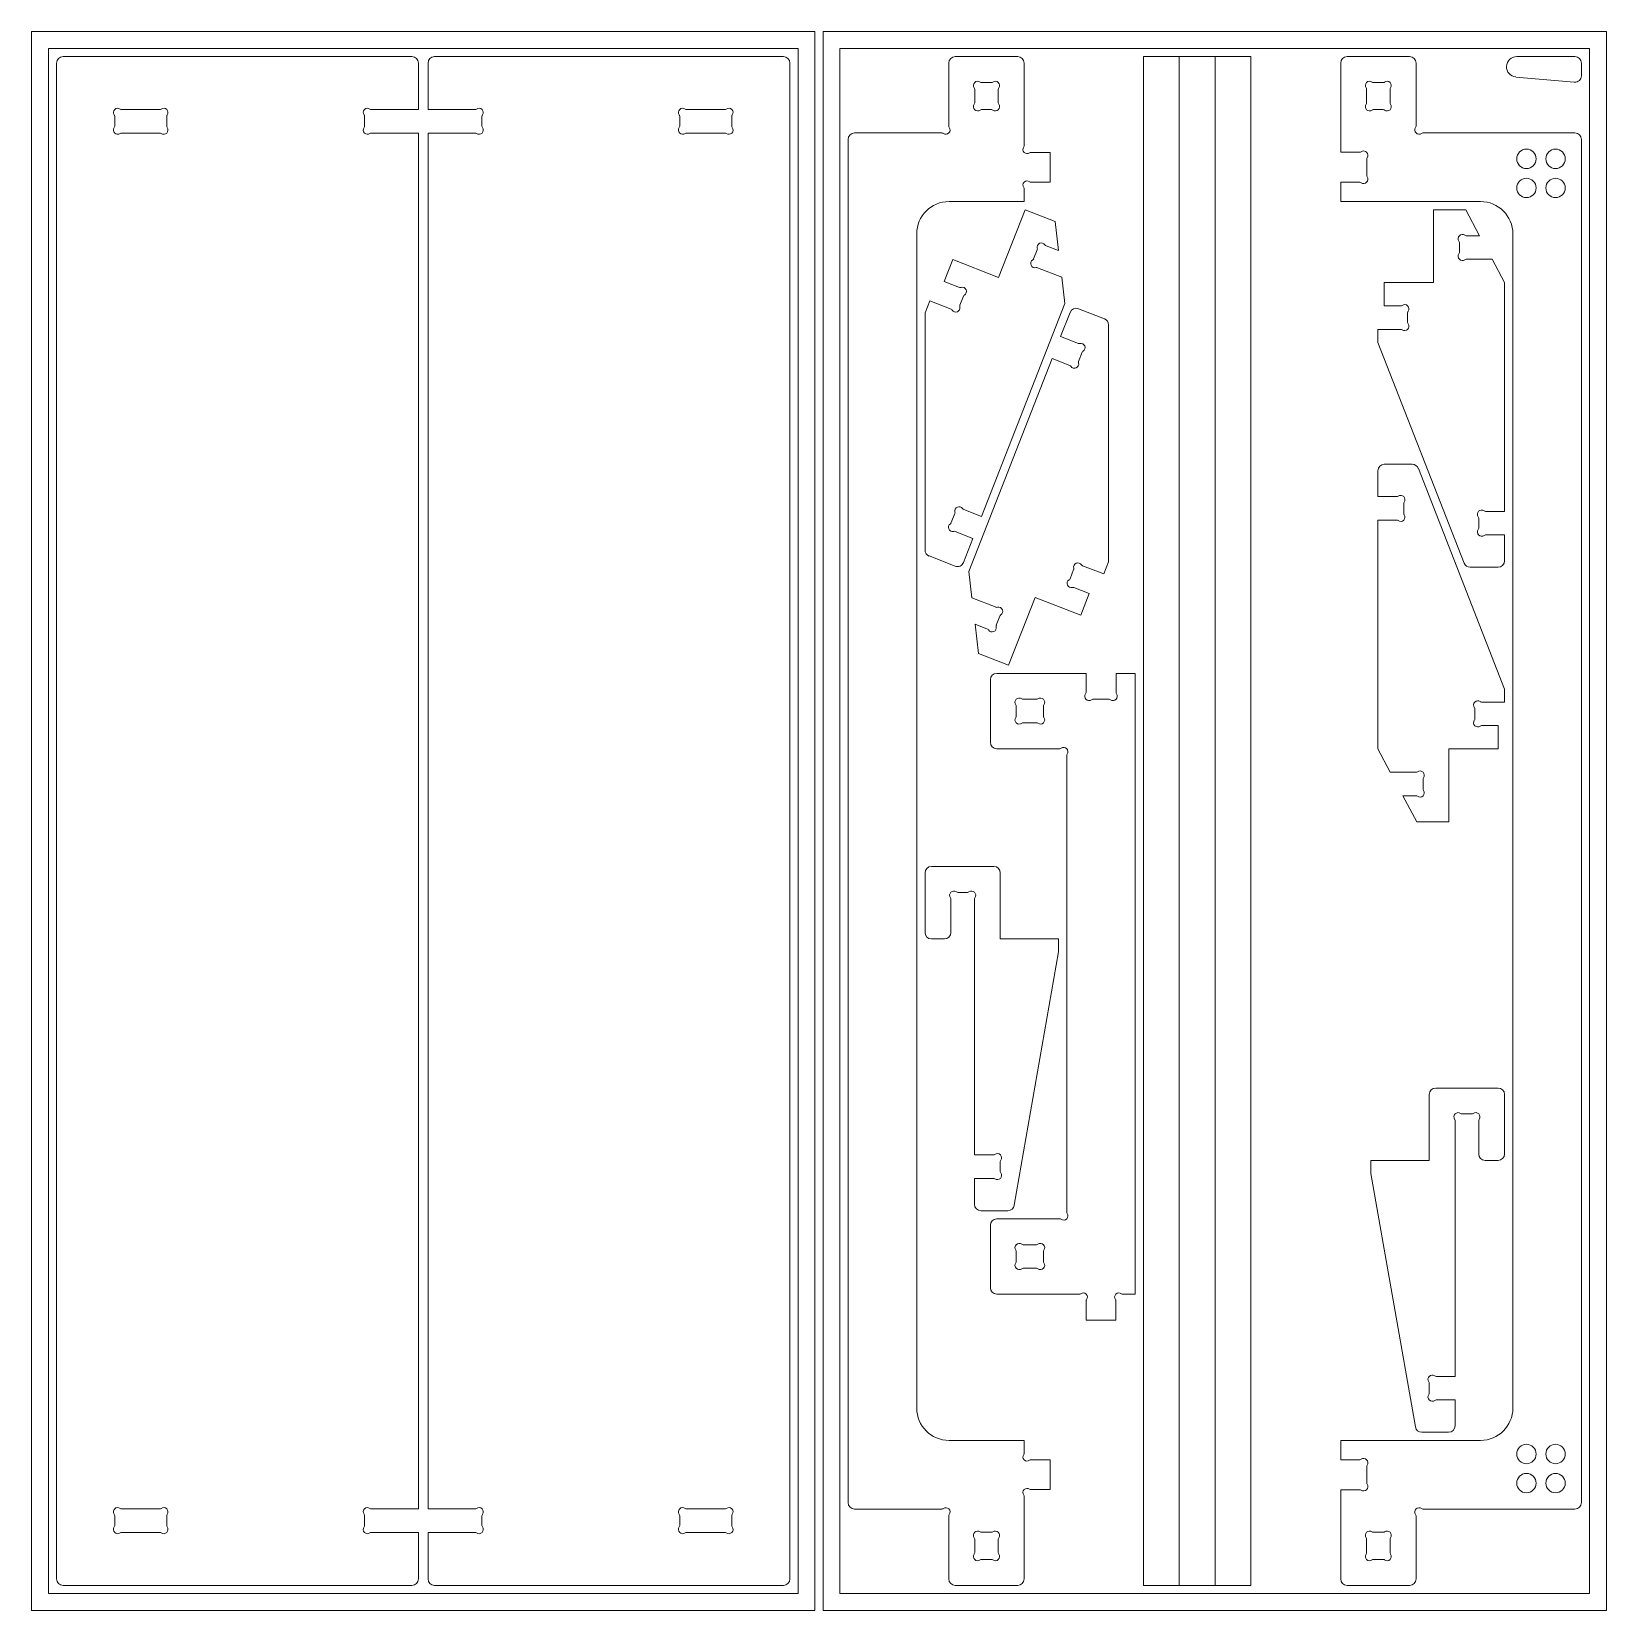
# Model space of a CAD drawing. Header units: millimetres. Extents: x 252 to 2692, y 303 to 2793.
# Drawn here: x 252 to 1469, y 303 to 1523 of the extents above; entities that cross this region are included whole.
import ezdxf

# ---------------------------------------------------------------- set-up
doc = ezdxf.new("R2010")
doc.units = ezdxf.units.MM

msp = doc.modelspace()

# ---------------------------------------------------------------- linework, layer by layer
at = {"color": 7, "linetype": 'Continuous', "lineweight": 15}
for p, q in [((251.9, 1523.4), (251.9, 303.4)), ((857.1, 1523.4), (251.9, 1523.4)), ((857.1, 303.4), (857.1, 1523.4)), ((1468.7, 1523.4), (863.5, 1523.4)), ((863.5, 1523.4), (863.5, 303.4)), ((1468.7, 303.4), (1468.7, 1523.4)), ((844.1, 1510.4), (264.9, 1510.4)), ((264.9, 1510.4), (264.9, 316.4)), ((276.2, 1504.1), (545.8, 1504.1)), ((832.8, 1504.1), (563.2, 1504.1)), ((844.1, 316.4), (844.1, 1510.4)), ((1455.7, 1510.4), (876.5, 1510.4)), ((876.5, 1510.4), (876.5, 316.4)), ((965.6, 1504.1), (1013.8, 1504.1)), ((1111.1, 1504.1), (1111.1, 322.8)), ((1138.7, 1504.1), (1111.1, 1504.1)), ((1138.7, 322.8), (1138.7, 1504.1)), ((1166.3, 1504.1), (1138.7, 1504.1)), ((1166.3, 1504.1), (1166.3, 322.8)), ((1193.9, 1504.1), (1166.3, 1504.1)), ((1193.9, 322.8), (1193.9, 1504.1)), ((1316.6, 1504.1), (1268.4, 1504.1)), ((1444.4, 1504.1), (1399.4, 1504.1)), ((1455.7, 316.4), (1455.7, 1510.4)), ((271.2, 1499.1), (271.2, 327.8)), ((550.8, 1499.1), (550.8, 1463.2)), ((558.2, 1499.1), (558.2, 1463.2)), ((837.8, 1499.1), (837.8, 327.8)), ((960.6, 1450.4), (960.6, 1499.1)), ((1018.8, 1499.1), (1018.8, 1435.4)), ((1263.4, 1499.1), (1263.4, 1430.2)), ((1321.6, 1450.4), (1321.6, 1499.1)), ((1449.4, 1489.3), (1449.4, 1499.1)), ((980.6, 1468.4), (980.6, 1478.8)), ((985.9, 1484.1), (993.5, 1484.1)), ((998.8, 1478.8), (998.8, 1468.4)), ((1283.4, 1478.8), (1283.4, 1468.4)), ((1296.3, 1484.1), (1288.6, 1484.1)), ((1301.6, 1468.4), (1301.6, 1478.8)), ((1398.7, 1488.3), (1443.9, 1484.4)), ((316.1, 1450.3), (316.1, 1457.9)), ((321.4, 1463.2), (351, 1463.2)), ((356.3, 1457.9), (356.3, 1450.3)), ((509.1, 1457.9), (509.1, 1450.3)), ((550.8, 1463.2), (514.4, 1463.2)), ((558.2, 1463.2), (594.6, 1463.2)), ((599.9, 1457.9), (599.9, 1450.3)), ((752.7, 1457.9), (752.7, 1450.3)), ((787.6, 1463.2), (758, 1463.2)), ((792.9, 1450.3), (792.9, 1457.9)), ((993.5, 1463.1), (985.9, 1463.1)), ((1288.6, 1463.1), (1296.3, 1463.1)), ((351, 1445), (321.4, 1445)), ((514.4, 1445), (550.8, 1445)), ((550.8, 381.9), (550.8, 1445)), ((594.6, 1445), (558.2, 1445)), ((558.2, 381.9), (558.2, 1445)), ((758, 1445), (787.6, 1445)), ((882.8, 1440.1), (882.8, 386.8)), ((887.8, 1445.1), (955.3, 1445.1)), ((1444.4, 1445.1), (1326.8, 1445.1)), ((1449.4, 386.8), (1449.4, 1440.1)), ((1024.1, 1430.1), (1038.8, 1430.1)), ((1038.8, 1430.1), (1038.8, 1407.1)), ((1263.4, 1430.2), (1278.2, 1430.2)), ((1283.5, 1424.9), (1283.5, 1412.3)), ((1038.8, 1407.1), (1024.1, 1407.1)), ((1263.4, 1407), (1263.4, 1392.1)), ((1278.2, 1407), (1263.4, 1407)), ((1018.8, 1392.1), (960.8, 1392.1)), ((1018.8, 1401.8), (1018.8, 1392.1)), ((1263.4, 1392.1), (1371.4, 1392.1)), ((999, 1333.4), (1019.5, 1385.7)), ((1019.5, 1385.7), (1042.7, 1376.7)), ((1335.1, 1329.5), (1335.1, 1385.7)), ((1335.1, 1385.7), (1360, 1385.7)), ((1360, 1385.7), (1370.7, 1365.7)), ((935.8, 459.8), (935.8, 1367.1)), ((1042.7, 1376.7), (1045.3, 1354.2)), ((1396.4, 1367.1), (1396.4, 459.8)), ((1028.9, 1354.9), (1026.1, 1347.8)), ((1045.3, 1354.2), (1035.8, 1357.9)), ((1355.1, 1360.4), (1355.1, 1352.8)), ((1370.7, 1365.7), (1360.4, 1365.7)), ((957.1, 1330.4), (963.6, 1347.2)), ((963.6, 1347.2), (999, 1333.4)), ((1360.4, 1347.5), (1380.4, 1347.5)), ((1380.4, 1347.5), (1390, 1329.5)), ((968.9, 1325.8), (957.1, 1330.4)), ((1029.1, 1340.9), (1047.8, 1333.7)), ((1047.8, 1333.7), (1050.2, 1313.4)), ((969.2, 1311.9), (971.9, 1319)), ((1297.1, 1311.5), (1297.1, 1329.5)), ((1297.1, 1329.5), (1335.1, 1329.5)), ((1390, 1329.5), (1390, 1152.7)), ((942.2, 1306), (945.8, 1315.3)), ((942.2, 1122.8), (942.2, 1306)), ((945.8, 1315.3), (962.3, 1308.9)), ((1050.2, 1313.4), (985.8, 1148.7)), ((1047, 1287.8), (1054.3, 1306.4)), ((1060.7, 1309.3), (1080.8, 1301.4)), ((1309.8, 1311.5), (1297.1, 1311.5)), ((1315.1, 1298.6), (1315.1, 1306.2)), ((1084, 1296.8), (1084, 1113.6)), ((1292.1, 1283.3), (1292.1, 1293.3)), ((1292.1, 1293.3), (1309.8, 1293.3)), ((1060.7, 1282.5), (1047, 1287.8)), ((1358.8, 1112.7), (1292.1, 1283.3)), ((976, 1106.2), (1040.4, 1270.9)), ((1040.4, 1270.9), (1054.1, 1265.5)), ((1060.9, 1268.5), (1063.7, 1275.6)), ((1292.1, 1164.1), (1292.1, 1184.1)), ((1297.1, 1189.1), (1318.7, 1189.1)), ((1323.4, 1185.9), (1390, 1015.3)), ((1306.8, 1164.1), (1292.1, 1164.1)), ((965.3, 1151.1), (962.5, 1144)), ((985.8, 1148.7), (972.1, 1154.1)), ((1312.1, 1151.2), (1312.1, 1158.8)), ((1370, 1147.4), (1370, 1139.8)), ((1390, 1152.7), (1375.3, 1152.7)), ((965.5, 1137.1), (979.2, 1131.8)), ((1292.1, 969.1), (1292.1, 1145.9)), ((1292.1, 1145.9), (1306.8, 1145.9)), ((979.2, 1131.8), (971.9, 1113.1)), ((1375.3, 1134.5), (1390, 1134.5)), ((1390, 1134.5), (1390, 1114.5)), ((965.5, 1110.3), (945.3, 1118.2)), ((1080.4, 1104.3), (1063.9, 1110.7)), ((1084, 1113.6), (1080.4, 1104.3)), ((978.4, 1085.9), (976, 1106.2)), ((1057, 1107.7), (1054.3, 1100.6)), ((1385, 1109.5), (1363.4, 1109.5)), ((997.1, 1078.6), (978.4, 1085.9)), ((1027.2, 1086.2), (1006.7, 1033.9)), ((1062.6, 1072.4), (1027.2, 1086.2)), ((1057.3, 1093.8), (1069.1, 1089.1)), ((1069.1, 1089.1), (1062.6, 1072.4)), ((983.5, 1042.9), (980.9, 1065.4)), ((980.9, 1065.4), (990.4, 1061.7)), ((997.3, 1064.7), (1000.1, 1071.8)), ((1006.7, 1033.9), (983.5, 1042.9)), ((997.7, 1027.5), (1066.6, 1027.5)), ((1066.6, 1027.5), (1066.6, 1012.8)), ((1089.8, 1012.8), (1089.8, 1027.5)), ((1089.8, 1027.5), (1104.7, 1027.5)), ((1104.7, 1027.5), (1104.7, 547.8)), ((992.7, 974.3), (992.7, 1022.5)), ((1390, 1015.3), (1390, 1005.3)), ((1012.7, 994.6), (1012.7, 1002.2)), ((1018, 1007.5), (1028.4, 1007.5)), ((1033.7, 1002.2), (1033.7, 994.6)), ((1071.9, 1007.5), (1084.5, 1007.5)), ((1390, 1005.3), (1372.3, 1005.3)), ((1028.4, 989.3), (1018, 989.3)), ((1367, 1000), (1367, 992.4)), ((1372.3, 987.1), (1385, 987.1)), ((1385, 987.1), (1385, 969.1)), ((1046.4, 969.3), (997.7, 969.3)), ((1051.7, 611.3), (1051.7, 964)), ((1301.7, 951.1), (1292.1, 969.1)), ((1385, 969.1), (1347, 969.1)), ((1347, 969.1), (1347, 912.9)), ((1321.7, 951.1), (1301.7, 951.1)), ((1327, 938.2), (1327, 945.8)), ((1322.1, 912.9), (1311.4, 932.9)), ((1311.4, 932.9), (1321.7, 932.9)), ((1347, 912.9), (1322.1, 912.9)), ((942.2, 873.3), (942.2, 827.3)), ((995.4, 878.3), (947.2, 878.3)), ((1000.4, 822.3), (1000.4, 873.3)), ((967.5, 858.3), (975.1, 858.3)), ((962.2, 827.3), (962.2, 853)), ((980.4, 853), (980.4, 655.5)), ((947.2, 822.3), (957.2, 822.3)), ((1045.4, 822.3), (1000.4, 822.3)), ((1045.4, 812.3), (1045.4, 822.3)), ((1011.1, 616.5), (1045.4, 812.3)), ((1331.8, 651.1), (1331.8, 702.1)), ((1336.8, 707.1), (1385, 707.1)), ((1390, 702.1), (1390, 656.1)), ((1364.7, 687.1), (1357.1, 687.1)), ((1351.8, 681.8), (1351.8, 484.3)), ((1370, 656.1), (1370, 681.8)), ((980.4, 655.5), (995.1, 655.5)), ((1000.4, 650.2), (1000.4, 642.6)), ((1286.8, 641.1), (1286.8, 651.1)), ((1286.8, 651.1), (1331.8, 651.1)), ((1385, 651.1), (1375, 651.1)), ((980.4, 637.3), (980.4, 617.3)), ((995.1, 637.3), (980.4, 637.3)), ((1321.1, 445.3), (1286.8, 641.1)), ((985.4, 612.3), (1006.2, 612.3)), ((992.7, 552.8), (992.7, 601)), ((997.7, 606), (1046.4, 606)), ((1018, 586), (1028.4, 586)), ((1012.7, 573.1), (1012.7, 580.7)), ((1033.7, 580.7), (1033.7, 573.1)), ((1028.4, 567.8), (1018, 567.8)), ((1061.4, 547.8), (997.7, 547.8)), ((1066.7, 527.8), (1066.7, 542.5)), ((1089.7, 542.5), (1089.7, 527.8)), ((1104.7, 547.8), (1095, 547.8)), ((1089.7, 527.8), (1066.7, 527.8)), ((1331.8, 479), (1331.8, 471.4)), ((1351.8, 484.3), (1337.1, 484.3)), ((1337.1, 466.1), (1351.8, 466.1)), ((1351.8, 466.1), (1351.8, 446.1)), ((1346.8, 441.1), (1326, 441.1)), ((1018.8, 434.8), (960.8, 434.8)), ((1018.8, 425.1), (1018.8, 434.8)), ((1263.4, 419.9), (1263.4, 434.8)), ((1263.4, 434.8), (1371.4, 434.8)), ((1038.8, 419.8), (1024.1, 419.8)), ((1038.8, 396.8), (1038.8, 419.8)), ((1278.2, 419.9), (1263.4, 419.9)), ((1283.5, 402), (1283.5, 414.6)), ((1018.8, 327.8), (1018.8, 391.5)), ((1024.1, 396.8), (1038.8, 396.8)), ((1263.4, 327.8), (1263.4, 396.7)), ((1263.4, 396.7), (1278.2, 396.7)), ((351, 381.9), (321.4, 381.9)), ((514.4, 381.9), (550.8, 381.9)), ((594.6, 381.9), (558.2, 381.9)), ((758, 381.9), (787.6, 381.9)), ((887.8, 381.8), (955.3, 381.8)), ((1444.4, 381.8), (1326.8, 381.8)), ((316.1, 376.6), (316.1, 369)), ((356.3, 369), (356.3, 376.6)), ((509.1, 369), (509.1, 376.6)), ((599.9, 369), (599.9, 376.6)), ((752.7, 369), (752.7, 376.6)), ((792.9, 376.6), (792.9, 369)), ((960.6, 376.5), (960.6, 327.8)), ((1321.6, 376.5), (1321.6, 327.8)), ((321.4, 363.7), (351, 363.7)), ((550.8, 363.7), (514.4, 363.7)), ((550.8, 327.8), (550.8, 363.7)), ((558.2, 363.7), (594.6, 363.7)), ((558.2, 327.8), (558.2, 363.7)), ((787.6, 363.7), (758, 363.7)), ((980.6, 358.5), (980.6, 348.1)), ((993.5, 363.8), (985.9, 363.8)), ((998.8, 348.1), (998.8, 358.5)), ((1283.4, 348.1), (1283.4, 358.5)), ((1288.6, 363.8), (1296.3, 363.8)), ((1301.6, 358.5), (1301.6, 348.1)), ((985.9, 342.8), (993.5, 342.8)), ((1296.3, 342.8), (1288.6, 342.8)), ((276.2, 322.8), (545.8, 322.8)), ((832.8, 322.8), (563.2, 322.8)), ((965.6, 322.8), (1013.8, 322.8)), ((1111.1, 322.8), (1138.7, 322.8)), ((1138.7, 322.8), (1166.3, 322.8)), ((1166.3, 322.8), (1193.9, 322.8)), ((1316.6, 322.8), (1268.4, 322.8)), ((264.9, 316.4), (844.1, 316.4)), ((876.5, 316.4), (1455.7, 316.4)), ((251.9, 303.4), (857.1, 303.4)), ((863.5, 303.4), (1468.7, 303.4))]:
    msp.add_line(p, q, dxfattribs=at)
for centre in [(1406.9, 1425.1), (1429.4, 1425.1), (1406.9, 1402.6), (1429.4, 1402.6), (1406.9, 424.3), (1429.4, 424.3), (1406.9, 401.8), (1429.4, 401.8)]:
    msp.add_circle(centre, 7.5, dxfattribs=at)
for centre, radius, start, end in [((276.2, 1499.1), 5, 90, 180), ((545.8, 1499.1), 5, 360, 90), ((563.2, 1499.1), 5, 90, 180), ((832.8, 1499.1), 5, 0, 90), ((965.6, 1499.1), 5, 90, 180), ((1013.8, 1499.1), 5, 0, 90), ((1268.4, 1499.1), 5, 90, 180), ((1316.6, 1499.1), 5, 0, 90), ((1399.4, 1496.2), 7.89, 90, 265), ((1444.4, 1499.1), 5, 0, 90), ((1444.4, 1489.3), 5, 265, 0), ((982.9, 1481.8), 3.28, 54.1928, 215.8072), ((978.8, 1478.8), 1.8, 0, 35.8072), ((985.9, 1485.9), 1.8, 234.1928, 270), ((993.5, 1485.9), 1.8, 270, 305.8072), ((996.5, 1481.8), 3.28, 324.1928, 125.8072), ((1000.6, 1478.8), 1.8, 144.1928, 180), ((1285.7, 1481.8), 3.28, 54.1928, 215.8072), ((1281.6, 1478.8), 1.8, 0, 35.8072), ((1288.6, 1485.9), 1.8, 234.1928, 270), ((1296.3, 1485.9), 1.8, 270, 305.8072), ((1299.2, 1481.8), 3.28, 324.1928, 125.8072), ((1303.4, 1478.8), 1.8, 144.1928, 180), ((318.4, 1460.9), 3.28, 54.1928, 215.8072), ((354, 1460.9), 3.27, 324.1928, 125.8072), ((511.4, 1460.9), 3.28, 54.1928, 215.8072), ((597.6, 1460.9), 3.27, 324.1928, 125.8072), ((755, 1460.9), 3.27, 54.1928, 215.8072), ((790.6, 1460.9), 3.28, 324.1928, 125.8072), ((982.9, 1465.4), 3.28, 144.1928, 305.8072), ((978.8, 1468.4), 1.8, 324.1928, 0), ((996.5, 1465.4), 3.28, 234.1928, 35.8072), ((1000.6, 1468.4), 1.8, 180, 215.8072), ((1285.7, 1465.4), 3.28, 144.1928, 305.8072), ((1281.6, 1468.4), 1.8, 324.1928, 0), ((1299.2, 1465.4), 3.28, 234.1928, 35.8072), ((1303.4, 1468.4), 1.8, 180, 215.8072), ((314.3, 1457.9), 1.8, 0, 35.8072), ((321.4, 1465), 1.8, 234.1928, 270), ((351, 1465), 1.8, 270, 305.8072), ((358.1, 1457.9), 1.8, 144.1928, 180), ((507.3, 1457.9), 1.8, 0, 35.8072), ((514.4, 1465), 1.8, 234.1928, 270), ((594.6, 1465), 1.8, 270, 305.8072), ((601.7, 1457.9), 1.8, 144.1928, 180), ((750.9, 1457.9), 1.8, 0, 35.8072), ((758, 1465), 1.8, 234.1928, 270), ((787.6, 1465), 1.8, 270, 305.8072), ((794.7, 1457.9), 1.8, 144.1928, 180), ((985.9, 1461.3), 1.8, 90, 125.8072), ((993.5, 1461.3), 1.8, 54.1928, 90), ((1288.6, 1461.3), 1.8, 90, 125.8072), ((1296.3, 1461.3), 1.8, 54.1928, 90), ((318.4, 1447.3), 3.28, 144.1928, 305.8072), ((314.3, 1450.3), 1.8, 324.1928, 0), ((321.4, 1443.2), 1.8, 90, 125.8072), ((351, 1443.2), 1.8, 54.1928, 90), ((354, 1447.3), 3.28, 234.1928, 35.8072), ((358.1, 1450.3), 1.8, 180, 215.8072), ((511.4, 1447.3), 3.28, 144.1928, 305.8072), ((507.3, 1450.3), 1.8, 324.1928, 0), ((514.4, 1443.2), 1.8, 90, 125.8072), ((594.6, 1443.2), 1.8, 54.1928, 90), ((597.6, 1447.3), 3.28, 234.1928, 35.8072), ((601.7, 1450.3), 1.8, 180, 215.8072), ((755, 1447.3), 3.27, 144.1928, 305.8072), ((750.9, 1450.3), 1.8, 324.1928, 0), ((758, 1443.2), 1.8, 90, 125.8072), ((787.6, 1443.2), 1.8, 54.1928, 90), ((790.6, 1447.3), 3.28, 234.1928, 35.8072), ((794.7, 1450.3), 1.8, 180, 215.8072), ((887.8, 1440.1), 5, 90, 180), ((955.3, 1443.3), 1.8, 54.1928, 90), ((958.3, 1447.4), 3.28, 234.1928, 35.8072), ((962.4, 1450.4), 1.8, 180, 215.8072), ((1323.9, 1447.4), 3.28, 144.1928, 305.8072), ((1319.8, 1450.4), 1.8, 324.1928, 0), ((1326.8, 1443.3), 1.8, 90, 125.8072), ((1444.4, 1440.1), 5, 0, 90), ((1021.1, 1432.4), 3.28, 144.1928, 305.8072), ((1017, 1435.4), 1.8, 324.1928, 0), ((1024.1, 1428.3), 1.8, 90, 125.8072), ((1278.2, 1432), 1.8, 270, 305.8072), ((1281.1, 1427.9), 3.28, 324.1928, 125.8072), ((1285.3, 1424.9), 1.8, 144.1928, 180), ((1021.1, 1404.8), 3.28, 54.1928, 215.8072), ((1024.1, 1408.9), 1.8, 234.1928, 270), ((1278.2, 1405.2), 1.8, 54.1928, 90), ((1281.1, 1409.3), 3.28, 234.1928, 35.8072), ((1285.3, 1412.3), 1.8, 180, 215.8072), ((960.8, 1367.1), 25, 90, 180), ((1017, 1401.8), 1.8, 0, 35.8072), ((1371.4, 1367.1), 25, 0, 90), ((1357.4, 1363.4), 3.28, 54.1928, 215.8072), ((1032.1, 1356.8), 3.28, 32.8551, 194.4695), ((1027.2, 1355.6), 1.8, 338.6623, 14.4695), ((1036.4, 1359.6), 1.8, 212.8551, 248.6623), ((1353.3, 1360.4), 1.8, 0, 35.8072), ((1360.4, 1367.5), 1.8, 234.1928, 270), ((1027.2, 1344.2), 3.28, 122.8551, 284.4695), ((1024.5, 1348.4), 1.8, 302.8551, 338.6623), ((1357.4, 1349.8), 3.28, 144.1928, 305.8072), ((1353.3, 1352.8), 1.8, 324.1928, 0), ((1360.4, 1345.7), 1.8, 90, 125.8072), ((1028.5, 1339.3), 1.8, 68.6623, 104.4695), ((969.6, 1327.5), 1.8, 248.6623, 284.4695), ((970.9, 1322.6), 3.28, 302.8551, 104.4695), ((973.6, 1318.3), 1.8, 122.8551, 158.6623), ((961.7, 1307.2), 1.8, 32.8551, 68.6623), ((965.9, 1309.9), 3.27, 212.8551, 14.4695), ((970.8, 1311.2), 1.8, 158.6623, 194.4695), ((1058.9, 1304.6), 5, 68.6623, 158.6623), ((1309.8, 1313.3), 1.8, 270, 305.8072), ((1312.8, 1309.2), 3.28, 324.1928, 125.8072), ((1316.9, 1306.2), 1.8, 144.1928, 180), ((1079, 1296.8), 5, 0, 68.6623), ((1309.8, 1291.5), 1.8, 54.1928, 90), ((1312.8, 1295.6), 3.28, 234.1928, 35.8072), ((1316.9, 1298.6), 1.8, 180, 215.8072), ((1061.3, 1284.1), 1.8, 248.6623, 284.4695), ((1062.6, 1279.2), 3.28, 302.8551, 104.4695), ((1065.4, 1275), 1.8, 122.8551, 158.6623), ((1053.4, 1263.8), 1.8, 32.8551, 68.6623), ((1057.7, 1266.6), 3.28, 212.8551, 14.4695), ((1062.6, 1267.8), 1.8, 158.6623, 194.4695), ((1297.1, 1184.1), 5, 90, 180), ((1318.7, 1184.1), 5, 21.3377, 90), ((1306.8, 1165.9), 1.8, 270, 305.8072), ((1309.8, 1161.8), 3.28, 324.1928, 125.8072), ((1313.9, 1158.8), 1.8, 144.1928, 180), ((968.5, 1153), 3.28, 32.8551, 194.4695), ((963.6, 1151.7), 1.8, 338.6623, 14.4695), ((972.8, 1155.8), 1.8, 212.8551, 248.6623), ((1309.8, 1148.2), 3.28, 234.1928, 35.8072), ((1313.9, 1151.2), 1.8, 180, 215.8072), ((1372.3, 1150.4), 3.28, 54.1928, 215.8072), ((1368.2, 1147.4), 1.8, 0, 35.8072), ((1375.3, 1154.5), 1.8, 234.1928, 270), ((963.6, 1140.4), 3.28, 122.8551, 284.4695), ((960.8, 1144.6), 1.8, 302.8551, 338.6623), ((964.8, 1135.5), 1.8, 68.6623, 104.4695), ((1306.8, 1144.1), 1.8, 54.1928, 90), ((1372.3, 1136.8), 3.28, 144.1928, 305.8072), ((1368.2, 1139.8), 1.8, 324.1928, 0), ((947.2, 1122.8), 5, 180, 248.6623), ((1375.3, 1132.7), 1.8, 90, 125.8072), ((967.3, 1115), 5, 248.6623, 338.6623), ((1060.3, 1109.6), 3.28, 32.8551, 194.4695), ((1064.5, 1112.4), 1.8, 212.8551, 248.6623), ((1363.4, 1114.5), 5, 201.3377, 270), ((1385, 1114.5), 5, 270, 0), ((1055.3, 1097), 3.28, 122.8551, 284.4695), ((1052.6, 1101.3), 1.8, 302.8551, 338.6623), ((1055.4, 1108.4), 1.8, 338.6623, 14.4695), ((1056.6, 1092.1), 1.8, 68.6623, 104.4695), ((997.7, 1080.3), 1.8, 248.6623, 284.4695), ((999, 1075.4), 3.28, 302.8551, 104.4695), ((989.8, 1060), 1.8, 32.8551, 68.6623), ((994, 1062.8), 3.28, 212.8551, 14.4695), ((999, 1064), 1.8, 158.6623, 194.4695), ((1001.7, 1071.1), 1.8, 122.8551, 158.6623), ((997.7, 1022.5), 5, 90, 180), ((1064.8, 1012.8), 1.8, 324.1928, 0), ((1091.6, 1012.8), 1.8, 180, 215.8072), ((1015, 1005.2), 3.28, 54.1928, 215.8072), ((1010.9, 1002.2), 1.8, 0, 35.8072), ((1018, 1009.3), 1.8, 234.1928, 270), ((1028.4, 1009.3), 1.8, 270, 305.8072), ((1031.4, 1005.2), 3.28, 324.1928, 125.8072), ((1035.5, 1002.2), 1.8, 144.1928, 180), ((1068.9, 1009.8), 3.28, 144.1928, 305.8072), ((1071.9, 1005.7), 1.8, 90, 125.8072), ((1084.5, 1005.7), 1.8, 54.1928, 90), ((1087.5, 1009.8), 3.28, 234.1928, 35.8072), ((1369.3, 1003), 3.28, 54.1928, 215.8072), ((1365.2, 1000), 1.8, 0, 35.8072), ((1372.3, 1007.1), 1.8, 234.1928, 270), ((1015, 991.6), 3.28, 144.1928, 305.8072), ((1010.9, 994.6), 1.8, 324.1928, 0), ((1018, 987.5), 1.8, 90, 125.8072), ((1028.4, 987.5), 1.8, 54.1928, 90), ((1031.4, 991.6), 3.27, 234.1928, 35.8072), ((1035.5, 994.6), 1.8, 180, 215.8072), ((1369.3, 989.4), 3.28, 144.1928, 305.8072), ((1365.2, 992.4), 1.8, 324.1928, 0), ((1372.3, 985.3), 1.8, 90, 125.8072), ((997.7, 974.3), 5, 180, 270), ((1046.4, 971.1), 1.8, 270, 305.8072), ((1049.4, 967), 3.27, 324.1928, 125.8072), ((1053.5, 964), 1.8, 144.1928, 180), ((1324.7, 948.8), 3.28, 324.1928, 125.8072), ((1321.7, 952.9), 1.8, 270, 305.8072), ((1328.8, 945.8), 1.8, 144.1928, 180), ((1321.7, 931.1), 1.8, 54.1928, 90), ((1324.7, 935.2), 3.28, 234.1928, 35.8072), ((1328.8, 938.2), 1.8, 180, 215.8072), ((947.2, 873.3), 5, 90, 180), ((995.4, 873.3), 5, 0, 90), ((964.5, 856), 3.27, 54.1928, 215.8072), ((960.4, 853), 1.8, 0, 35.8072), ((967.5, 860.1), 1.8, 234.1928, 270), ((975.1, 860.1), 1.8, 270, 305.8072), ((978.1, 856), 3.27, 324.1928, 125.8072), ((982.2, 853), 1.8, 144.1928, 180), ((947.2, 827.3), 5, 180, 270), ((957.2, 827.3), 5, 270, 0), ((1336.8, 702.1), 5, 90, 180), ((1385, 702.1), 5, 0, 90), ((1354.1, 684.8), 3.27, 54.1928, 215.8072), ((1357.1, 688.9), 1.8, 234.1928, 270), ((1364.7, 688.9), 1.8, 270, 305.8072), ((1367.7, 684.8), 3.28, 324.1928, 125.8072), ((1350, 681.8), 1.8, 0, 35.8072), ((1371.8, 681.8), 1.8, 144.1928, 180), ((995.1, 657.3), 1.8, 270, 305.8072), ((998.1, 653.2), 3.27, 324.1928, 125.8072), ((1002.2, 650.2), 1.8, 144.1928, 180), ((1375, 656.1), 5, 180, 270), ((1385, 656.1), 5, 270, 0), ((995.1, 635.5), 1.8, 54.1928, 90), ((998.1, 639.6), 3.27, 234.1928, 35.8072), ((1002.2, 642.6), 1.8, 180, 215.8072), ((985.4, 617.3), 5, 180, 270), ((1006.2, 617.3), 5, 270, 350.0738), ((1049.4, 608.3), 3.28, 234.1928, 35.8072), ((1053.5, 611.3), 1.8, 180, 215.8072), ((997.7, 601), 5, 90, 180), ((1046.4, 604.2), 1.8, 54.1928, 90), ((1015, 583.7), 3.28, 54.1928, 215.8072), ((1018, 587.8), 1.8, 234.1928, 270), ((1028.4, 587.8), 1.8, 270, 305.8072), ((1031.4, 583.7), 3.28, 324.1928, 125.8072), ((1010.9, 580.7), 1.8, 360, 35.8072), ((1035.5, 580.7), 1.8, 144.1928, 180), ((1015, 570.1), 3.28, 144.1928, 305.8072), ((1010.9, 573.1), 1.8, 324.1928, 0), ((1018, 566), 1.8, 90, 125.8072), ((1028.4, 566), 1.8, 54.1928, 90), ((1031.4, 570.1), 3.28, 234.1928, 35.8072), ((1035.5, 573.1), 1.8, 180, 215.8072), ((997.7, 552.8), 5, 180, 270), ((1061.4, 549.6), 1.8, 270, 305.8072), ((1064.4, 545.5), 3.28, 324.1928, 125.8072), ((1068.5, 542.5), 1.8, 144.1928, 180), ((1092, 545.5), 3.28, 54.1928, 215.8072), ((1087.9, 542.5), 1.8, 0, 35.8072), ((1095, 549.6), 1.8, 234.1928, 270), ((1334.1, 482), 3.27, 54.1928, 215.8072), ((1330, 479), 1.8, 0, 35.8072), ((1337.1, 486.1), 1.8, 234.1928, 270), ((1334.1, 468.4), 3.28, 144.1928, 305.8072), ((1330, 471.4), 1.8, 324.1928, 0), ((1337.1, 464.3), 1.8, 90, 125.8072), ((960.8, 459.8), 25, 180, 270), ((1371.4, 459.8), 25, 270, 0), ((1326, 446.1), 5, 189.9262, 270), ((1346.8, 446.1), 5, 270, 0), ((1021.1, 422.1), 3.28, 144.1928, 305.8072), ((1017, 425.1), 1.8, 324.1928, 0), ((1024.1, 418), 1.8, 90, 125.8072), ((1278.2, 421.7), 1.8, 270, 305.8072), ((1281.1, 417.6), 3.28, 324.1928, 125.8072), ((1285.3, 414.6), 1.8, 144.1928, 180), ((1021.1, 394.5), 3.28, 54.1928, 215.8072), ((1017, 391.5), 1.8, 0, 35.8072), ((1024.1, 398.6), 1.8, 234.1928, 270), ((1278.2, 394.9), 1.8, 54.1928, 90), ((1281.1, 399), 3.28, 234.1928, 35.8072), ((1285.3, 402), 1.8, 180, 215.8072), ((318.4, 379.6), 3.28, 54.1928, 215.8072), ((321.4, 383.7), 1.8, 234.1928, 270), ((351, 383.7), 1.8, 270, 305.8072), ((354, 379.6), 3.28, 324.1928, 125.8072), ((511.4, 379.6), 3.28, 54.1928, 215.8072), ((514.4, 383.7), 1.8, 234.1928, 270), ((594.6, 383.7), 1.8, 270, 305.8072), ((597.6, 379.6), 3.28, 324.1928, 125.8072), ((755, 379.6), 3.27, 54.1928, 215.8072), ((758, 383.7), 1.8, 234.1928, 270), ((787.6, 383.7), 1.8, 270, 305.8072), ((790.6, 379.6), 3.28, 324.1928, 125.8072), ((887.8, 386.8), 5, 180, 270), ((955.3, 383.6), 1.8, 270, 305.8072), ((958.3, 379.5), 3.28, 324.1928, 125.8072), ((1323.9, 379.5), 3.28, 54.1928, 215.8072), ((1326.8, 383.6), 1.8, 234.1928, 270), ((1444.4, 386.8), 5, 270, 0), ((318.4, 366), 3.28, 144.1928, 305.8072), ((314.3, 376.6), 1.8, 0, 35.8072), ((314.3, 369), 1.8, 324.1928, 0), ((354, 366), 3.28, 234.1928, 35.8072), ((358.1, 376.6), 1.8, 144.1928, 180), ((358.1, 369), 1.8, 180, 215.8072), ((511.4, 366), 3.28, 144.1928, 305.8072), ((507.3, 376.6), 1.8, 0, 35.8072), ((507.3, 369), 1.8, 324.1928, 0), ((597.6, 366), 3.27, 234.1928, 35.8072), ((601.7, 376.6), 1.8, 144.1928, 180), ((601.7, 369), 1.8, 180, 215.8072), ((755, 366), 3.28, 144.1928, 305.8072), ((750.9, 376.6), 1.8, 0, 35.8072), ((750.9, 369), 1.8, 324.1928, 0), ((790.6, 366), 3.28, 234.1928, 35.8072), ((794.7, 376.6), 1.8, 144.1928, 180), ((794.7, 369), 1.8, 180, 215.8072), ((962.4, 376.5), 1.8, 144.1928, 180), ((1319.8, 376.5), 1.8, 0, 35.8072), ((321.4, 361.9), 1.8, 90, 125.8072), ((351, 361.9), 1.8, 54.1928, 90), ((514.4, 361.9), 1.8, 90, 125.8072), ((594.6, 361.9), 1.8, 54.1928, 90), ((758, 361.9), 1.8, 90, 125.8072), ((787.6, 361.9), 1.8, 54.1928, 90), ((982.9, 361.5), 3.28, 54.1928, 215.8072), ((978.8, 358.5), 1.8, 0, 35.8072), ((985.9, 365.6), 1.8, 234.1928, 270), ((993.5, 365.6), 1.8, 270, 305.8072), ((996.5, 361.5), 3.28, 324.1928, 125.8072), ((1000.6, 358.5), 1.8, 144.1928, 180), ((1285.7, 361.5), 3.28, 54.1928, 215.8072), ((1281.6, 358.5), 1.8, 0, 35.8072), ((1288.6, 365.6), 1.8, 234.1928, 270), ((1296.3, 365.6), 1.8, 270, 305.8072), ((1299.2, 361.5), 3.28, 324.1928, 125.8072), ((1303.4, 358.5), 1.8, 144.1928, 180), ((982.9, 345.1), 3.28, 144.1928, 305.8072), ((978.8, 348.1), 1.8, 324.1928, 0), ((985.9, 341), 1.8, 90, 125.8072), ((993.5, 341), 1.8, 54.1928, 90), ((996.5, 345.1), 3.27, 234.1928, 35.8072), ((1000.6, 348.1), 1.8, 180, 215.8072), ((1285.7, 345.1), 3.28, 144.1928, 305.8072), ((1281.6, 348.1), 1.8, 324.1928, 0), ((1288.6, 341), 1.8, 90, 125.8072), ((1296.3, 341), 1.8, 54.1928, 90), ((1299.2, 345.1), 3.28, 234.1928, 35.8072), ((1303.4, 348.1), 1.8, 180, 215.8072), ((276.2, 327.8), 5, 180, 270), ((545.8, 327.8), 5, 270, 0), ((563.2, 327.8), 5, 180, 270), ((832.8, 327.8), 5, 270, 0), ((965.6, 327.8), 5, 180, 270), ((1013.8, 327.8), 5, 270, 0), ((1268.4, 327.8), 5, 180, 270), ((1316.6, 327.8), 5, 270, 0)]:
    msp.add_arc(centre, radius, start, end, dxfattribs=at)

doc.saveas('drawing.dxf')
